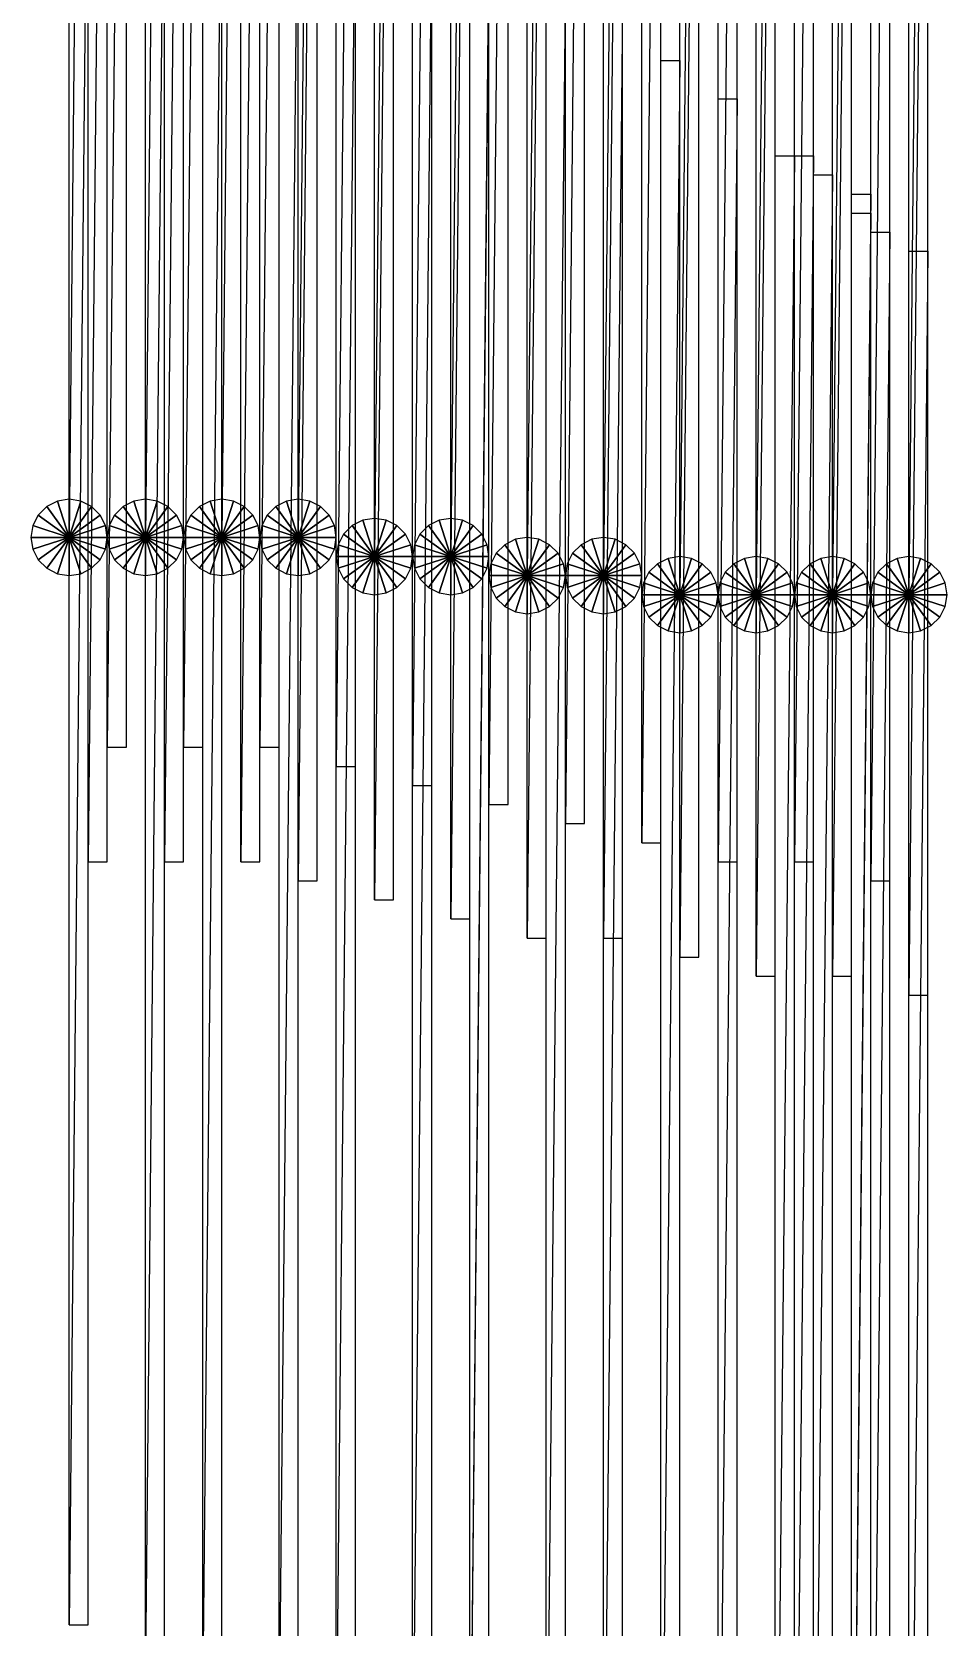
# Model space of a CAD drawing. Header units: metres. Extents: x -172 to 779, y -182 to 937.
# Drawn here: x 268 to 316, y 357.9 to 441.5 of the extents above; entities that cross this region are included whole.
import ezdxf

# ---------------------------------------------------------------- set-up
doc = ezdxf.new("R2010")
doc.units = ezdxf.units.M

msp = doc.modelspace()

# ---------------------------------------------------------------- linework, layer by layer
for points in [[(270, 415), (271, 415), (271, 516), (271.0001, 516.0001, 0.0001)], [(271, 516), (270, 415), (270, 516), (270.0001, 516.0001, 0.0001)], [(274, 415), (275, 415), (275, 516), (275.0001, 516.0001, 0.0001)], [(275, 516), (274, 415), (274, 516), (274.0001, 516.0001, 0.0001)], [(278, 415), (279, 415), (279, 516), (279.0001, 516.0001, 0.0001)], [(279, 516), (278, 415), (278, 516), (278.0001, 516.0001, 0.0001)], [(282, 415), (283, 415), (283, 516), (283.0001, 516.0001, 0.0001)], [(283, 516), (282, 415), (282, 516), (282.0001, 516.0001, 0.0001)], [(286, 414), (287, 414), (287, 515), (287.0001, 515.0001, 0.0001)], [(287, 515), (286, 414), (286, 515), (286.0001, 515.0001, 0.0001)], [(290, 414), (291, 414), (291, 515), (291.0001, 515.0001, 0.0001)], [(291, 515), (290, 414), (290, 515), (290.0001, 515.0001, 0.0001)], [(294, 413), (295, 413), (295, 514), (295.0001, 514.0001, 0.0001)], [(295, 514), (294, 413), (294, 514), (294.0001, 514.0001, 0.0001)], [(298, 413), (299, 413), (299, 514), (299.0001, 514.0001, 0.0001)], [(299, 514), (298, 413), (298, 514), (298.0001, 514.0001, 0.0001)], [(302, 412), (303, 412), (303, 513), (303.0001, 513.0001, 0.0001)], [(303, 513), (302, 412), (302, 513), (302.0001, 513.0001, 0.0001)], [(306, 412), (307, 412), (307, 513), (307.0001, 513.0001, 0.0001)], [(307, 513), (306, 412), (306, 513), (306.0001, 513.0001, 0.0001)], [(310, 412), (311, 412), (311, 513), (311.0001, 513.0001, 0.0001)], [(311, 513), (310, 412), (310, 513), (310.0001, 513.0001, 0.0001)], [(314, 412), (315, 412), (315, 513), (315.0001, 513.0001, 0.0001)], [(315, 513), (314, 412), (314, 513), (314.0001, 513.0001, 0.0001)], [(272, 404), (273, 404), (273, 505), (273.0001, 505.0001, 0.0001)], [(273, 505), (272, 404), (272, 505), (272.0001, 505.0001, 0.0001)], [(276, 404), (277, 404), (277, 505), (277.0001, 505.0001, 0.0001)], [(277, 505), (276, 404), (276, 505), (276.0001, 505.0001, 0.0001)], [(280, 404), (281, 404), (281, 505), (281.0001, 505.0001, 0.0001)], [(281, 505), (280, 404), (280, 505), (280.0001, 505.0001, 0.0001)], [(284, 403), (285, 403), (285, 504), (285.0001, 504.0001, 0.0001)], [(285, 504), (284, 403), (284, 504), (284.0001, 504.0001, 0.0001)], [(288, 402), (289, 402), (289, 503), (289.0001, 503.0001, 0.0001)], [(289, 503), (288, 402), (288, 503), (288.0001, 503.0001, 0.0001)], [(292, 401), (293, 401), (293, 502), (293.0001, 502.0001, 0.0001)], [(293, 502), (292, 401), (292, 502), (292.0001, 502.0001, 0.0001)], [(296, 400), (297, 400), (297, 501), (297.0001, 501.0001, 0.0001)], [(297, 501), (296, 400), (296, 501), (296.0001, 501.0001, 0.0001)], [(300, 399), (301, 399), (301, 500), (301.0001, 500.0001, 0.0001)], [(301, 500), (300, 399), (300, 500), (300.0001, 500.0001, 0.0001)], [(271, 398), (272, 398), (272, 499), (272.0001, 499.0001, 0.0001)], [(272, 499), (271, 398), (271, 499), (271.0001, 499.0001, 0.0001)], [(275, 398), (276, 398), (276, 499), (276.0001, 499.0001, 0.0001)], [(276, 499), (275, 398), (275, 499), (275.0001, 499.0001, 0.0001)], [(279, 398), (280, 398), (280, 499), (280.0001, 499.0001, 0.0001)], [(280, 499), (279, 398), (279, 499), (279.0001, 499.0001, 0.0001)], [(304, 398), (305, 398), (305, 499), (305.0001, 499.0001, 0.0001)], [(305, 499), (304, 398), (304, 499), (304.0001, 499.0001, 0.0001)], [(308, 398), (309, 398), (309, 499), (309.0001, 499.0001, 0.0001)], [(309, 499), (308, 398), (308, 499), (308.0001, 499.0001, 0.0001)], [(282, 397), (283, 397), (283, 498), (283.0001, 498.0001, 0.0001)], [(283, 498), (282, 397), (282, 498), (282.0001, 498.0001, 0.0001)], [(312, 397), (313, 397), (313, 498), (313.0001, 498.0001, 0.0001)], [(313, 498), (312, 397), (312, 498), (312.0001, 498.0001, 0.0001)], [(286, 396), (287, 396), (287, 497), (287.0001, 497.0001, 0.0001)], [(287, 497), (286, 396), (286, 497), (286.0001, 497.0001, 0.0001)], [(290, 395), (291, 395), (291, 496), (291.0001, 496.0001, 0.0001)], [(291, 496), (290, 395), (290, 496), (290.0001, 496.0001, 0.0001)], [(294, 394), (295, 394), (295, 495), (295.0001, 495.0001, 0.0001)], [(295, 495), (294, 394), (294, 495), (294.0001, 495.0001, 0.0001)], [(298, 394), (299, 394), (299, 495), (299.0001, 495.0001, 0.0001)], [(299, 495), (298, 394), (298, 495), (298.0001, 495.0001, 0.0001)], [(302, 393), (303, 393), (303, 494), (303.0001, 494.0001, 0.0001)], [(303, 494), (302, 393), (302, 494), (302.0001, 494.0001, 0.0001)], [(306, 392), (307, 392), (307, 493), (307.0001, 493.0001, 0.0001)], [(307, 493), (306, 392), (306, 493), (306.0001, 493.0001, 0.0001)], [(310, 392), (311, 392), (311, 493), (311.0001, 493.0001, 0.0001)], [(311, 493), (310, 392), (310, 493), (310.0001, 493.0001, 0.0001)], [(314, 391), (315, 391), (315, 492), (315.0001, 492.0001, 0.0001)], [(315, 492), (314, 391), (314, 492), (314.0001, 492.0001, 0.0001)], [(270, 358), (271, 358), (271, 459), (271.0001, 459.0001, 0.0001)], [(271, 459), (270, 358), (270, 459), (270.0001, 459.0001, 0.0001)], [(274, 356), (275, 356), (275, 457), (275.0001, 457.0001, 0.0001)], [(275, 457), (274, 356), (274, 457), (274.0001, 457.0001, 0.0001)], [(277, 355), (278, 355), (278, 456), (278.0001, 456.0001, 0.0001)], [(278, 456), (277, 355), (277, 456), (277.0001, 456.0001, 0.0001)], [(281, 353), (282, 353), (282, 454), (282.0001, 454.0001, 0.0001)], [(282, 454), (281, 353), (281, 454), (281.0001, 454.0001, 0.0001)], [(284, 351), (285, 351), (285, 452), (285.0001, 452.0001, 0.0001)], [(285, 452), (284, 351), (284, 452), (284.0001, 452.0001, 0.0001)], [(288, 348), (289, 348), (289, 449), (289.0001, 449.0001, 0.0001)], [(289, 449), (288, 348), (288, 449), (288.0001, 449.0001, 0.0001)], [(291, 346), (292, 346), (292, 447), (292.0001, 447.0001, 0.0001)], [(292, 447), (291, 346), (291, 447), (291.0001, 447.0001, 0.0001)], [(295, 344), (296, 344), (296, 445), (296.0001, 445.0001, 0.0001)], [(296, 445), (295, 344), (295, 445), (295.0001, 445.0001, 0.0001)], [(298, 342), (299, 342), (299, 443), (299.0001, 443.0001, 0.0001)], [(299, 443), (298, 342), (298, 443), (298.0001, 443.0001, 0.0001)], [(298, 342), (299, 342), (299, 443), (299.0001, 443.0001, 0.0001)], [(299, 443), (298, 342), (298, 443), (298.0001, 443.0001, 0.0001)], [(301, 339), (302, 339), (302, 440), (302.0001, 440.0001, 0.0001)], [(302, 440), (301, 339), (301, 440), (301.0001, 440.0001, 0.0001)], [(301, 339), (302, 339), (302, 440), (302.0001, 440.0001, 0.0001)], [(302, 440), (301, 339), (301, 440), (301.0001, 440.0001, 0.0001)], [(304, 337), (305, 337), (305, 438), (305.0001, 438.0001, 0.0001)], [(305, 438), (304, 337), (304, 438), (304.0001, 438.0001, 0.0001)], [(304, 337), (305, 337), (305, 438), (305.0001, 438.0001, 0.0001)], [(305, 438), (304, 337), (304, 438), (304.0001, 438.0001, 0.0001)], [(307, 334), (308, 334), (308, 435), (308.0001, 435.0001, 0.0001)], [(308, 435), (307, 334), (307, 435), (307.0001, 435.0001, 0.0001)], [(308, 334), (309, 334), (309, 435), (309.0001, 435.0001, 0.0001)], [(309, 435), (308, 334), (308, 435), (308.0001, 435.0001, 0.0001)], [(309, 333), (310, 333), (310, 434), (310.0001, 434.0001, 0.0001)], [(310, 434), (309, 333), (309, 434), (309.0001, 434.0001, 0.0001)], [(311, 332), (312, 332), (312, 433), (312.0001, 433.0001, 0.0001)], [(312, 433), (311, 332), (311, 433), (311.0001, 433.0001, 0.0001)], [(311, 331), (312, 331), (312, 432), (312.0001, 432.0001, 0.0001)], [(312, 432), (311, 331), (311, 432), (311.0001, 432.0001, 0.0001)], [(312, 330), (313, 330), (313, 431), (313.0001, 431.0001, 0.0001)], [(313, 431), (312, 330), (312, 431), (312.0001, 431.0001, 0.0001)], [(314, 329), (315, 329), (315, 430), (315.0001, 430.0001, 0.0001)], [(315, 430), (314, 329), (314, 430), (314.0001, 430.0001, 0.0001)], [(314, 329), (315, 329), (315, 430), (315.0001, 430.0001, 0.0001)], [(315, 430), (314, 329), (314, 430), (314.0001, 430.0001, 0.0001)], [(270, 415), (268.82443, 416.61804), (268.38196, 416.17557), (268.38205, 416.17566, 0.0001)], [(270, 415), (269.38196, 416.9021), (268.82443, 416.61804), (268.82452, 416.61813, 0.0001)], [(270, 415), (270, 417), (269.38196, 416.9021), (269.38205, 416.9022, 0.0001)], [(270, 415), (270.61804, 416.9021), (270, 417), (270.0001, 417.0001, 0.0001)], [(270, 415), (271.17557, 416.61804), (270.61804, 416.9021), (270.61813, 416.9022, 0.0001)], [(270, 415), (271.61804, 416.17557), (271.17557, 416.61804), (271.17566, 416.61813, 0.0001)], [(274, 415), (272.82443, 416.61804), (272.38196, 416.17557), (272.38205, 416.17566, 0.0001)], [(274, 415), (273.38196, 416.9021), (272.82443, 416.61804), (272.82452, 416.61813, 0.0001)], [(274, 415), (274, 417), (273.38196, 416.9021), (273.38205, 416.9022, 0.0001)], [(274, 415), (274.61804, 416.9021), (274, 417), (274.0001, 417.0001, 0.0001)], [(274, 415), (275.17557, 416.61804), (274.61804, 416.9021), (274.61813, 416.9022, 0.0001)], [(274, 415), (275.61804, 416.17557), (275.17557, 416.61804), (275.17566, 416.61813, 0.0001)], [(278, 415), (276.82443, 416.61804), (276.38196, 416.17557), (276.38205, 416.17566, 0.0001)], [(278, 415), (277.38196, 416.9021), (276.82443, 416.61804), (276.82452, 416.61813, 0.0001)], [(278, 415), (278, 417), (277.38196, 416.9021), (277.38205, 416.9022, 0.0001)], [(278, 415), (278.61804, 416.9021), (278, 417), (278.0001, 417.0001, 0.0001)], [(278, 415), (279.17557, 416.61804), (278.61804, 416.9021), (278.61813, 416.9022, 0.0001)], [(278, 415), (279.61804, 416.17557), (279.17557, 416.61804), (279.17566, 416.61813, 0.0001)], [(282, 415), (280.82443, 416.61804), (280.38196, 416.17557), (280.38205, 416.17566, 0.0001)], [(282, 415), (281.38196, 416.9021), (280.82443, 416.61804), (280.82452, 416.61813, 0.0001)], [(282, 415), (282, 417), (281.38196, 416.9021), (281.38205, 416.9022, 0.0001)], [(282, 415), (282.61804, 416.9021), (282, 417), (282.0001, 417.0001, 0.0001)], [(282, 415), (283.17557, 416.61804), (282.61804, 416.9021), (282.61813, 416.9022, 0.0001)], [(282, 415), (283.61804, 416.17557), (283.17557, 416.61804), (283.17566, 416.61813, 0.0001)], [(270, 415), (268.0979, 415.61804), (268, 415), (268.0001, 415.0001, 0.0001)], [(270, 415), (268.38196, 416.17557), (268.0979, 415.61804), (268.098, 415.61813, 0.0001)], [(270, 415), (271.9021, 415.61804), (271.61804, 416.17557), (271.61813, 416.17566, 0.0001)], [(270, 415), (272, 415), (271.9021, 415.61804), (271.9022, 415.61813, 0.0001)], [(274, 415), (272.0979, 415.61804), (272, 415), (272.0001, 415.0001, 0.0001)], [(274, 415), (272.38196, 416.17557), (272.0979, 415.61804), (272.098, 415.61813, 0.0001)], [(274, 415), (275.9021, 415.61804), (275.61804, 416.17557), (275.61813, 416.17566, 0.0001)], [(274, 415), (276, 415), (275.9021, 415.61804), (275.9022, 415.61813, 0.0001)], [(278, 415), (276.0979, 415.61804), (276, 415), (276.0001, 415.0001, 0.0001)], [(278, 415), (276.38196, 416.17557), (276.0979, 415.61804), (276.098, 415.61813, 0.0001)], [(278, 415), (279.9021, 415.61804), (279.61804, 416.17557), (279.61813, 416.17566, 0.0001)], [(278, 415), (280, 415), (279.9021, 415.61804), (279.9022, 415.61813, 0.0001)], [(282, 415), (280.0979, 415.61804), (280, 415), (280.0001, 415.0001, 0.0001)], [(282, 415), (280.38196, 416.17557), (280.0979, 415.61804), (280.098, 415.61813, 0.0001)], [(282, 415), (283.9021, 415.61804), (283.61804, 416.17557), (283.61813, 416.17566, 0.0001)], [(282, 415), (284, 415), (283.9021, 415.61804), (283.9022, 415.61813, 0.0001)], [(286, 414), (284.82443, 415.61804), (284.38196, 415.17557), (284.38205, 415.17566, 0.0001)], [(286, 414), (285.38196, 415.9021), (284.82443, 415.61804), (284.82452, 415.61813, 0.0001)], [(286, 414), (286, 416), (285.38196, 415.9021), (285.38205, 415.9022, 0.0001)], [(286, 414), (286.61804, 415.9021), (286, 416), (286.0001, 416.0001, 0.0001)], [(286, 414), (287.17557, 415.61804), (286.61804, 415.9021), (286.61813, 415.9022, 0.0001)], [(286, 414), (287.61804, 415.17557), (287.17557, 415.61804), (287.17566, 415.61813, 0.0001)], [(290, 414), (288.82443, 415.61804), (288.38196, 415.17557), (288.38205, 415.17566, 0.0001)], [(290, 414), (289.38196, 415.9021), (288.82443, 415.61804), (288.82452, 415.61813, 0.0001)], [(290, 414), (290, 416), (289.38196, 415.9021), (289.38205, 415.9022, 0.0001)], [(290, 414), (290.61804, 415.9021), (290, 416), (290.0001, 416.0001, 0.0001)], [(290, 414), (291.17557, 415.61804), (290.61804, 415.9021), (290.61813, 415.9022, 0.0001)], [(290, 414), (291.61804, 415.17557), (291.17557, 415.61804), (291.17566, 415.61813, 0.0001)], [(270, 415), (268, 415), (268.0979, 414.38196), (268.098, 414.38205, 0.0001)], [(270, 415), (268.0979, 414.38196), (268.38196, 413.82443), (268.38205, 413.82452, 0.0001)], [(270, 415), (268.38196, 413.82443), (268.82443, 413.38196), (268.82452, 413.38205, 0.0001)], [(270, 415), (268.82443, 413.38196), (269.38196, 413.0979), (269.38205, 413.098, 0.0001)], [(270, 415), (269.38196, 413.0979), (270, 413), (270.0001, 413.0001, 0.0001)], [(270, 415), (271.9021, 414.38196), (272, 415), (272.0001, 415.0001, 0.0001)], [(270, 415), (270, 413), (270.61804, 413.0979), (270.61813, 413.098, 0.0001)], [(270, 415), (270.61804, 413.0979), (271.17557, 413.38196), (271.17566, 413.38205, 0.0001)], [(270, 415), (271.17557, 413.38196), (271.61804, 413.82443), (271.61813, 413.82452, 0.0001)], [(270, 415), (271.61804, 413.82443), (271.9021, 414.38196), (271.9022, 414.38205, 0.0001)], [(274, 415), (272, 415), (272.0979, 414.38196), (272.098, 414.38205, 0.0001)], [(274, 415), (272.0979, 414.38196), (272.38196, 413.82443), (272.38205, 413.82452, 0.0001)], [(274, 415), (272.38196, 413.82443), (272.82443, 413.38196), (272.82452, 413.38205, 0.0001)], [(274, 415), (272.82443, 413.38196), (273.38196, 413.0979), (273.38205, 413.098, 0.0001)], [(274, 415), (273.38196, 413.0979), (274, 413), (274.0001, 413.0001, 0.0001)], [(274, 415), (275.9021, 414.38196), (276, 415), (276.0001, 415.0001, 0.0001)], [(274, 415), (274, 413), (274.61804, 413.0979), (274.61813, 413.098, 0.0001)], [(274, 415), (274.61804, 413.0979), (275.17557, 413.38196), (275.17566, 413.38205, 0.0001)], [(274, 415), (275.17557, 413.38196), (275.61804, 413.82443), (275.61813, 413.82452, 0.0001)], [(274, 415), (275.61804, 413.82443), (275.9021, 414.38196), (275.9022, 414.38205, 0.0001)], [(278, 415), (276, 415), (276.0979, 414.38196), (276.098, 414.38205, 0.0001)], [(278, 415), (276.0979, 414.38196), (276.38196, 413.82443), (276.38205, 413.82452, 0.0001)], [(278, 415), (276.38196, 413.82443), (276.82443, 413.38196), (276.82452, 413.38205, 0.0001)], [(278, 415), (276.82443, 413.38196), (277.38196, 413.0979), (277.38205, 413.098, 0.0001)], [(278, 415), (277.38196, 413.0979), (278, 413), (278.0001, 413.0001, 0.0001)], [(278, 415), (279.9021, 414.38196), (280, 415), (280.0001, 415.0001, 0.0001)], [(278, 415), (278, 413), (278.61804, 413.0979), (278.61813, 413.098, 0.0001)], [(278, 415), (278.61804, 413.0979), (279.17557, 413.38196), (279.17566, 413.38205, 0.0001)], [(278, 415), (279.17557, 413.38196), (279.61804, 413.82443), (279.61813, 413.82452, 0.0001)], [(278, 415), (279.61804, 413.82443), (279.9021, 414.38196), (279.9022, 414.38205, 0.0001)], [(282, 415), (280, 415), (280.0979, 414.38196), (280.098, 414.38205, 0.0001)], [(282, 415), (280.0979, 414.38196), (280.38196, 413.82443), (280.38205, 413.82452, 0.0001)], [(282, 415), (280.38196, 413.82443), (280.82443, 413.38196), (280.82452, 413.38205, 0.0001)], [(282, 415), (280.82443, 413.38196), (281.38196, 413.0979), (281.38205, 413.098, 0.0001)], [(282, 415), (281.38196, 413.0979), (282, 413), (282.0001, 413.0001, 0.0001)], [(282, 415), (283.9021, 414.38196), (284, 415), (284.0001, 415.0001, 0.0001)], [(282, 415), (282, 413), (282.61804, 413.0979), (282.61813, 413.098, 0.0001)], [(282, 415), (282.61804, 413.0979), (283.17557, 413.38196), (283.17566, 413.38205, 0.0001)], [(282, 415), (283.17557, 413.38196), (283.61804, 413.82443), (283.61813, 413.82452, 0.0001)], [(282, 415), (283.61804, 413.82443), (283.9021, 414.38196), (283.9022, 414.38205, 0.0001)], [(286, 414), (284.38196, 415.17557), (284.0979, 414.61804), (284.098, 414.61813, 0.0001)], [(286, 414), (287.9021, 414.61804), (287.61804, 415.17557), (287.61813, 415.17566, 0.0001)], [(290, 414), (288.38196, 415.17557), (288.0979, 414.61804), (288.098, 414.61813, 0.0001)], [(290, 414), (291.9021, 414.61804), (291.61804, 415.17557), (291.61813, 415.17566, 0.0001)], [(294, 413), (293.38196, 414.9021), (292.82443, 414.61804), (292.82452, 414.61813, 0.0001)], [(294, 413), (294, 415), (293.38196, 414.9021), (293.38205, 414.9022, 0.0001)], [(294, 413), (294.61804, 414.9021), (294, 415), (294.0001, 415.0001, 0.0001)], [(294, 413), (295.17557, 414.61804), (294.61804, 414.9021), (294.61813, 414.9022, 0.0001)], [(298, 413), (297.38196, 414.9021), (296.82443, 414.61804), (296.82452, 414.61813, 0.0001)], [(298, 413), (298, 415), (297.38196, 414.9021), (297.38205, 414.9022, 0.0001)], [(298, 413), (298.61804, 414.9021), (298, 415), (298.0001, 415.0001, 0.0001)], [(298, 413), (299.17557, 414.61804), (298.61804, 414.9021), (298.61813, 414.9022, 0.0001)], [(286, 414), (284.0979, 414.61804), (284, 414), (284.0001, 414.0001, 0.0001)], [(286, 414), (284, 414), (284.0979, 413.38196), (284.098, 413.38205, 0.0001)], [(286, 414), (284.0979, 413.38196), (284.38196, 412.82443), (284.38205, 412.82452, 0.0001)], [(286, 414), (284.38196, 412.82443), (284.82443, 412.38196), (284.82452, 412.38205, 0.0001)], [(286, 414), (284.82443, 412.38196), (285.38196, 412.0979), (285.38205, 412.098, 0.0001)], [(286, 414), (285.38196, 412.0979), (286, 412), (286.0001, 412.0001, 0.0001)], [(286, 414), (288, 414), (287.9021, 414.61804), (287.9022, 414.61813, 0.0001)], [(286, 414), (287.9021, 413.38196), (288, 414), (288.0001, 414.0001, 0.0001)], [(286, 414), (286, 412), (286.61804, 412.0979), (286.61813, 412.098, 0.0001)], [(286, 414), (286.61804, 412.0979), (287.17557, 412.38196), (287.17566, 412.38205, 0.0001)], [(286, 414), (287.17557, 412.38196), (287.61804, 412.82443), (287.61813, 412.82452, 0.0001)], [(286, 414), (287.61804, 412.82443), (287.9021, 413.38196), (287.9022, 413.38205, 0.0001)], [(290, 414), (288.0979, 414.61804), (288, 414), (288.0001, 414.0001, 0.0001)], [(290, 414), (288, 414), (288.0979, 413.38196), (288.098, 413.38205, 0.0001)], [(290, 414), (288.0979, 413.38196), (288.38196, 412.82443), (288.38205, 412.82452, 0.0001)], [(290, 414), (288.38196, 412.82443), (288.82443, 412.38196), (288.82452, 412.38205, 0.0001)], [(290, 414), (288.82443, 412.38196), (289.38196, 412.0979), (289.38205, 412.098, 0.0001)], [(290, 414), (289.38196, 412.0979), (290, 412), (290.0001, 412.0001, 0.0001)], [(290, 414), (292, 414), (291.9021, 414.61804), (291.9022, 414.61813, 0.0001)], [(290, 414), (291.9021, 413.38196), (292, 414), (292.0001, 414.0001, 0.0001)], [(290, 414), (290, 412), (290.61804, 412.0979), (290.61813, 412.098, 0.0001)], [(290, 414), (290.61804, 412.0979), (291.17557, 412.38196), (291.17566, 412.38205, 0.0001)], [(290, 414), (291.17557, 412.38196), (291.61804, 412.82443), (291.61813, 412.82452, 0.0001)], [(290, 414), (291.61804, 412.82443), (291.9021, 413.38196), (291.9022, 413.38205, 0.0001)], [(294, 413), (292.38196, 414.17557), (292.0979, 413.61804), (292.098, 413.61813, 0.0001)], [(294, 413), (292.82443, 414.61804), (292.38196, 414.17557), (292.38205, 414.17566, 0.0001)], [(294, 413), (295.61804, 414.17557), (295.17557, 414.61804), (295.17566, 414.61813, 0.0001)], [(294, 413), (295.9021, 413.61804), (295.61804, 414.17557), (295.61813, 414.17566, 0.0001)], [(298, 413), (296.38196, 414.17557), (296.0979, 413.61804), (296.098, 413.61813, 0.0001)], [(298, 413), (296.82443, 414.61804), (296.38196, 414.17557), (296.38205, 414.17566, 0.0001)], [(298, 413), (299.61804, 414.17557), (299.17557, 414.61804), (299.17566, 414.61813, 0.0001)], [(298, 413), (299.9021, 413.61804), (299.61804, 414.17557), (299.61813, 414.17566, 0.0001)], [(302, 412), (302, 414), (301.38196, 413.9021), (301.38205, 413.9022, 0.0001)], [(302, 412), (302.61804, 413.9021), (302, 414), (302.0001, 414.0001, 0.0001)], [(306, 412), (306, 414), (305.38196, 413.9021), (305.38205, 413.9022, 0.0001)], [(306, 412), (306.61804, 413.9021), (306, 414), (306.0001, 414.0001, 0.0001)], [(310, 412), (310, 414), (309.38196, 413.9021), (309.38205, 413.9022, 0.0001)], [(310, 412), (310.61804, 413.9021), (310, 414), (310.0001, 414.0001, 0.0001)], [(314, 412), (314, 414), (313.38196, 413.9021), (313.38205, 413.9022, 0.0001)], [(314, 412), (314.61804, 413.9021), (314, 414), (314.0001, 414.0001, 0.0001)], [(294, 413), (292.0979, 413.61804), (292, 413), (292.0001, 413.0001, 0.0001)], [(294, 413), (296, 413), (295.9021, 413.61804), (295.9022, 413.61813, 0.0001)], [(298, 413), (296.0979, 413.61804), (296, 413), (296.0001, 413.0001, 0.0001)], [(298, 413), (300, 413), (299.9021, 413.61804), (299.9022, 413.61813, 0.0001)], [(302, 412), (300.38196, 413.17557), (300.0979, 412.61804), (300.098, 412.61813, 0.0001)], [(302, 412), (300.82443, 413.61804), (300.38196, 413.17557), (300.38205, 413.17566, 0.0001)], [(302, 412), (301.38196, 413.9021), (300.82443, 413.61804), (300.82452, 413.61813, 0.0001)], [(302, 412), (303.17557, 413.61804), (302.61804, 413.9021), (302.61813, 413.9022, 0.0001)], [(302, 412), (303.61804, 413.17557), (303.17557, 413.61804), (303.17566, 413.61813, 0.0001)], [(302, 412), (303.9021, 412.61804), (303.61804, 413.17557), (303.61813, 413.17566, 0.0001)], [(306, 412), (304.38196, 413.17557), (304.0979, 412.61804), (304.098, 412.61813, 0.0001)], [(306, 412), (304.82443, 413.61804), (304.38196, 413.17557), (304.38205, 413.17566, 0.0001)], [(306, 412), (305.38196, 413.9021), (304.82443, 413.61804), (304.82452, 413.61813, 0.0001)], [(306, 412), (307.17557, 413.61804), (306.61804, 413.9021), (306.61813, 413.9022, 0.0001)], [(306, 412), (307.61804, 413.17557), (307.17557, 413.61804), (307.17566, 413.61813, 0.0001)], [(306, 412), (307.9021, 412.61804), (307.61804, 413.17557), (307.61813, 413.17566, 0.0001)], [(310, 412), (308.38196, 413.17557), (308.0979, 412.61804), (308.098, 412.61813, 0.0001)], [(310, 412), (308.82443, 413.61804), (308.38196, 413.17557), (308.38205, 413.17566, 0.0001)], [(310, 412), (309.38196, 413.9021), (308.82443, 413.61804), (308.82452, 413.61813, 0.0001)], [(310, 412), (311.17557, 413.61804), (310.61804, 413.9021), (310.61813, 413.9022, 0.0001)], [(310, 412), (311.61804, 413.17557), (311.17557, 413.61804), (311.17566, 413.61813, 0.0001)], [(310, 412), (311.9021, 412.61804), (311.61804, 413.17557), (311.61813, 413.17566, 0.0001)], [(314, 412), (312.38196, 413.17557), (312.0979, 412.61804), (312.098, 412.61813, 0.0001)], [(314, 412), (312.82443, 413.61804), (312.38196, 413.17557), (312.38205, 413.17566, 0.0001)], [(314, 412), (313.38196, 413.9021), (312.82443, 413.61804), (312.82452, 413.61813, 0.0001)], [(314, 412), (315.17557, 413.61804), (314.61804, 413.9021), (314.61813, 413.9022, 0.0001)], [(314, 412), (315.61804, 413.17557), (315.17557, 413.61804), (315.17566, 413.61813, 0.0001)], [(314, 412), (315.9021, 412.61804), (315.61804, 413.17557), (315.61813, 413.17566, 0.0001)], [(294, 413), (292, 413), (292.0979, 412.38196), (292.098, 412.38205, 0.0001)], [(294, 413), (292.0979, 412.38196), (292.38196, 411.82443), (292.38205, 411.82452, 0.0001)], [(294, 413), (292.38196, 411.82443), (292.82443, 411.38196), (292.82452, 411.38205, 0.0001)], [(294, 413), (292.82443, 411.38196), (293.38196, 411.0979), (293.38205, 411.098, 0.0001)], [(294, 413), (293.38196, 411.0979), (294, 411), (294.0001, 411.0001, 0.0001)], [(294, 413), (295.9021, 412.38196), (296, 413), (296.0001, 413.0001, 0.0001)], [(294, 413), (294, 411), (294.61804, 411.0979), (294.61813, 411.098, 0.0001)], [(294, 413), (294.61804, 411.0979), (295.17557, 411.38196), (295.17566, 411.38205, 0.0001)], [(294, 413), (295.17557, 411.38196), (295.61804, 411.82443), (295.61813, 411.82452, 0.0001)], [(294, 413), (295.61804, 411.82443), (295.9021, 412.38196), (295.9022, 412.38205, 0.0001)], [(298, 413), (296, 413), (296.0979, 412.38196), (296.098, 412.38205, 0.0001)], [(298, 413), (296.0979, 412.38196), (296.38196, 411.82443), (296.38205, 411.82452, 0.0001)], [(298, 413), (296.38196, 411.82443), (296.82443, 411.38196), (296.82452, 411.38205, 0.0001)], [(298, 413), (296.82443, 411.38196), (297.38196, 411.0979), (297.38205, 411.098, 0.0001)], [(298, 413), (297.38196, 411.0979), (298, 411), (298.0001, 411.0001, 0.0001)], [(298, 413), (299.9021, 412.38196), (300, 413), (300.0001, 413.0001, 0.0001)], [(298, 413), (298, 411), (298.61804, 411.0979), (298.61813, 411.098, 0.0001)], [(298, 413), (298.61804, 411.0979), (299.17557, 411.38196), (299.17566, 411.38205, 0.0001)], [(298, 413), (299.17557, 411.38196), (299.61804, 411.82443), (299.61813, 411.82452, 0.0001)], [(298, 413), (299.61804, 411.82443), (299.9021, 412.38196), (299.9022, 412.38205, 0.0001)], [(302, 412), (300.0979, 412.61804), (300, 412), (300.0001, 412.0001, 0.0001)], [(302, 412), (304, 412), (303.9021, 412.61804), (303.9022, 412.61813, 0.0001)], [(306, 412), (304.0979, 412.61804), (304, 412), (304.0001, 412.0001, 0.0001)], [(306, 412), (308, 412), (307.9021, 412.61804), (307.9022, 412.61813, 0.0001)], [(310, 412), (308.0979, 412.61804), (308, 412), (308.0001, 412.0001, 0.0001)], [(310, 412), (312, 412), (311.9021, 412.61804), (311.9022, 412.61813, 0.0001)], [(314, 412), (312.0979, 412.61804), (312, 412), (312.0001, 412.0001, 0.0001)], [(314, 412), (316, 412), (315.9021, 412.61804), (315.9022, 412.61813, 0.0001)], [(302, 412), (300, 412), (300.0979, 411.38196), (300.098, 411.38205, 0.0001)], [(302, 412), (300.0979, 411.38196), (300.38196, 410.82443), (300.38205, 410.82452, 0.0001)], [(302, 412), (300.38196, 410.82443), (300.82443, 410.38196), (300.82452, 410.38205, 0.0001)], [(302, 412), (300.82443, 410.38196), (301.38196, 410.0979), (301.38205, 410.098, 0.0001)], [(302, 412), (301.38196, 410.0979), (302, 410), (302.0001, 410.0001, 0.0001)], [(302, 412), (303.9021, 411.38196), (304, 412), (304.0001, 412.0001, 0.0001)], [(302, 412), (302, 410), (302.61804, 410.0979), (302.61813, 410.098, 0.0001)], [(302, 412), (302.61804, 410.0979), (303.17557, 410.38196), (303.17566, 410.38205, 0.0001)], [(302, 412), (303.17557, 410.38196), (303.61804, 410.82443), (303.61813, 410.82452, 0.0001)], [(302, 412), (303.61804, 410.82443), (303.9021, 411.38196), (303.9022, 411.38205, 0.0001)], [(306, 412), (304, 412), (304.0979, 411.38196), (304.098, 411.38205, 0.0001)], [(306, 412), (304.0979, 411.38196), (304.38196, 410.82443), (304.38205, 410.82452, 0.0001)], [(306, 412), (304.38196, 410.82443), (304.82443, 410.38196), (304.82452, 410.38205, 0.0001)], [(306, 412), (304.82443, 410.38196), (305.38196, 410.0979), (305.38205, 410.098, 0.0001)], [(306, 412), (305.38196, 410.0979), (306, 410), (306.0001, 410.0001, 0.0001)], [(306, 412), (307.9021, 411.38196), (308, 412), (308.0001, 412.0001, 0.0001)], [(306, 412), (306, 410), (306.61804, 410.0979), (306.61813, 410.098, 0.0001)], [(306, 412), (306.61804, 410.0979), (307.17557, 410.38196), (307.17566, 410.38205, 0.0001)], [(306, 412), (307.17557, 410.38196), (307.61804, 410.82443), (307.61813, 410.82452, 0.0001)], [(306, 412), (307.61804, 410.82443), (307.9021, 411.38196), (307.9022, 411.38205, 0.0001)], [(310, 412), (308, 412), (308.0979, 411.38196), (308.098, 411.38205, 0.0001)], [(310, 412), (308.0979, 411.38196), (308.38196, 410.82443), (308.38205, 410.82452, 0.0001)], [(310, 412), (308.38196, 410.82443), (308.82443, 410.38196), (308.82452, 410.38205, 0.0001)], [(310, 412), (308.82443, 410.38196), (309.38196, 410.0979), (309.38205, 410.098, 0.0001)], [(310, 412), (309.38196, 410.0979), (310, 410), (310.0001, 410.0001, 0.0001)], [(310, 412), (311.9021, 411.38196), (312, 412), (312.0001, 412.0001, 0.0001)], [(310, 412), (310, 410), (310.61804, 410.0979), (310.61813, 410.098, 0.0001)], [(310, 412), (310.61804, 410.0979), (311.17557, 410.38196), (311.17566, 410.38205, 0.0001)], [(310, 412), (311.17557, 410.38196), (311.61804, 410.82443), (311.61813, 410.82452, 0.0001)], [(310, 412), (311.61804, 410.82443), (311.9021, 411.38196), (311.9022, 411.38205, 0.0001)], [(314, 412), (312, 412), (312.0979, 411.38196), (312.098, 411.38205, 0.0001)], [(314, 412), (312.0979, 411.38196), (312.38196, 410.82443), (312.38205, 410.82452, 0.0001)], [(314, 412), (312.38196, 410.82443), (312.82443, 410.38196), (312.82452, 410.38205, 0.0001)], [(314, 412), (312.82443, 410.38196), (313.38196, 410.0979), (313.38205, 410.098, 0.0001)], [(314, 412), (313.38196, 410.0979), (314, 410), (314.0001, 410.0001, 0.0001)], [(314, 412), (315.9021, 411.38196), (316, 412), (316.0001, 412.0001, 0.0001)], [(314, 412), (314, 410), (314.61804, 410.0979), (314.61813, 410.098, 0.0001)], [(314, 412), (314.61804, 410.0979), (315.17557, 410.38196), (315.17566, 410.38205, 0.0001)], [(314, 412), (315.17557, 410.38196), (315.61804, 410.82443), (315.61813, 410.82452, 0.0001)], [(314, 412), (315.61804, 410.82443), (315.9021, 411.38196), (315.9022, 411.38205, 0.0001)]]:
    msp.add_3dface(points)

doc.saveas('drawing.dxf')
